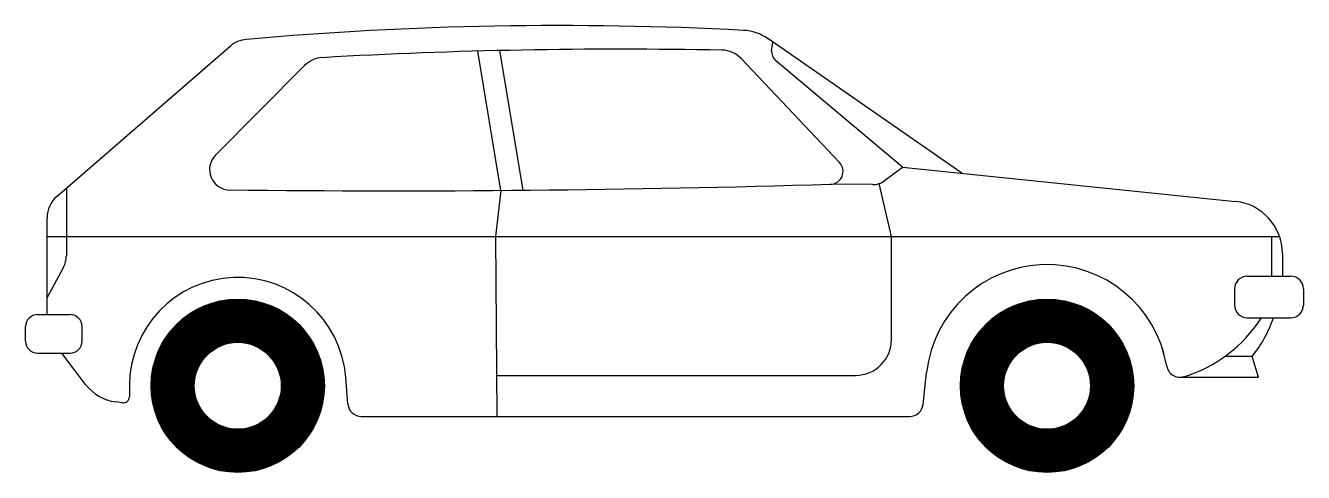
# Model space of a CAD drawing. Extents: x -132 to 0, y 0 to 46.
import ezdxf

# ---------------------------------------------------------------- set-up
doc = ezdxf.new("R2010")
doc.units = 0
doc.layers.add('LAYER01', color=7, linetype='CONTINUOUS')

msp = doc.modelspace()

# ---------------------------------------------------------------- linework, layer by layer
at = {"layer": 'LAYER01', "color": 7, "linetype": 'CONTINUOUS'}
for p, q in [((-128.74, 28.55), (-110.88, 44.02)), ((-80.61, 29.15), (-83, 43.59)), ((-35.29, 30.9), (-55.32, 44.81)), ((-54.93, 43.56), (-54.82, 44.46)), ((-82.89, 29.13), (-85.27, 43.53)), ((-47.92, 32.01), (-58.08, 42.75)), ((-41.42, 31.53), (-54.52, 42.54)), ((-103.17, 42.03), (-112.37, 32.77)), ((-43.26, 30.14), (-41.42, 31.53)), ((-41.42, 31.53), (-7.02, 27.99)), ((-127.78, 29.38), (-127.78, 22.35)), ((-82.89, 29.13), (-83.47, 24.37)), ((-44.51, 29.73), (-48.85, 29.77)), ((-42.55, 24.37), (-43.84, 29.83)), ((-129.77, 16.3), (-129.77, 26.3)), ((-129.77, 24.37), (-2.46, 24.37)), ((-83.47, 24.37), (-83.33, 5.79)), ((-42.55, 13.74), (-42.55, 24.37)), ((-3.26, 20.28), (-3.26, 24.37)), ((-2.16, 22.61), (-2.16, 20.28)), ((-128.08, 21.19), (-129.77, 18.08)), ((-5.8, 20.28), (-1.31, 20.28)), ((-7.12, 18.96), (-7.12, 17.29)), ((0, 18.96), (0, 17.29)), ((-130.76, 16.3), (-127.4, 16.3)), ((-5.8, 15.97), (-1.31, 15.97)), ((-132, 13.56), (-132, 15.06)), ((-126.16, 13.56), (-126.16, 15.06)), ((-130.76, 12.32), (-127.4, 12.32)), ((-125.8, 9.09), (-128.26, 12.32)), ((-14.41, 12.34), (-14.59, 12.88)), ((-5.29, 11.98), (-8.13, 11.98)), ((-4.65, 9.83), (-5.29, 11.98)), ((-98.7, 7.06), (-98.92, 9.84)), ((-83.36, 10.03), (-46.26, 10.03)), ((-39.29, 7.02), (-38.92, 10.34)), ((-12.76, 9.83), (-4.65, 9.83)), ((-121.27, 8.95), (-121.27, 7.82)), ((-121.99, 7.19), (-122.7, 7.29)), ((-97.32, 5.79), (-40.66, 5.79))]:
    msp.add_line(p, q, dxfattribs=at)
at = {"layer": 'LAYER01', "color": 7, "linetype": 'CONTINUOUS', "const_width": 4.46}
for points in [[(-116.8, 8.95, 1), (-103.36, 8.95, 1)], [(-33.19, 8.95, 1), (-19.76, 8.95, 1)]]:
    msp.add_lwpolyline(points, format="xyb", close=True, dxfattribs=at)
at = {"layer": 'LAYER01', "color": 7, "linetype": 'CONTINUOUS'}
for centre, radius in [((-110.08, 8.95), 8.95), ((-26.48, 8.95), 8.95), ((-110.08, 8.95), 4.49), ((-26.48, 8.95), 4.49)]:
    msp.add_circle(centre, radius, dxfattribs=at)
for centre, radius, start, end in [((-76.86, -320.6), 366.76, 87.0256, 95.0573), ((-58.08, 40.83), 4.84, 55.2151, 87.0256), ((-108.93, 41.76), 2.98, 95.0573, 130.8869), ((-70.69, -492.83), 536.55, 88.8654, 93.2751), ((-60.12, 40.82), 2.81, 43.3958, 88.8654), ((-53.78, 43.43), 1.16, 173.2963, 229.9509), ((-101.18, 40.05), 2.81, 93.2751, 135.1689), ((-110.88, 31.28), 2.11, 135.1689, 269.3728), ((-48.89, 31.09), 1.33, 271.7185, 43.3958), ((-94.31, 1544.85), 1515.76, 269.3728, 271.71853), ((-44.49, 31.78), 2.05, 269.4965, 307.0145), ((-126.79, 26.3), 2.98, 130.8869, 180), ((-7.58, 22.61), 5.41, 0, 84.1316), ((-130.2, 22.35), 2.41, 331.4553, 0), ((-26.48, 8.95), 12.52, 9.3872, 173.636), ((-110.08, 8.95), 11.19, 4.591, 180), ((-5.8, 18.96), 1.31, 90, 180), ((-1.31, 18.96), 1.31, 0, 90), ((-5.8, 17.29), 1.31, 180, 270), ((-1.31, 17.29), 1.31, 270, 0), ((-130.76, 15.06), 1.24, 90, 180), ((-127.4, 15.06), 1.24, 0, 90), ((-16.58, 23.76), 14.5, 286.958, 327.5181), ((-15.93, 20.46), 13.6, 321.4554, 340.7567), ((-130.76, 13.56), 1.24, 180, 270), ((-127.4, 13.56), 1.24, 270, 0), ((-46.26, 13.74), 3.71, 270, 0), ((-12.76, 11.22), 1.38, 189.3873, 286.958), ((-122.07, 11.93), 4.68, 217.2896, 262.3525), ((-121.91, 7.82), 0.638, 262.3525, 0), ((-97.32, 7.17), 1.38, 184.591, 270), ((-40.66, 7.17), 1.38, 270, 353.636)]:
    msp.add_arc(centre, radius, start, end, dxfattribs=at)

doc.saveas('drawing.dxf')
